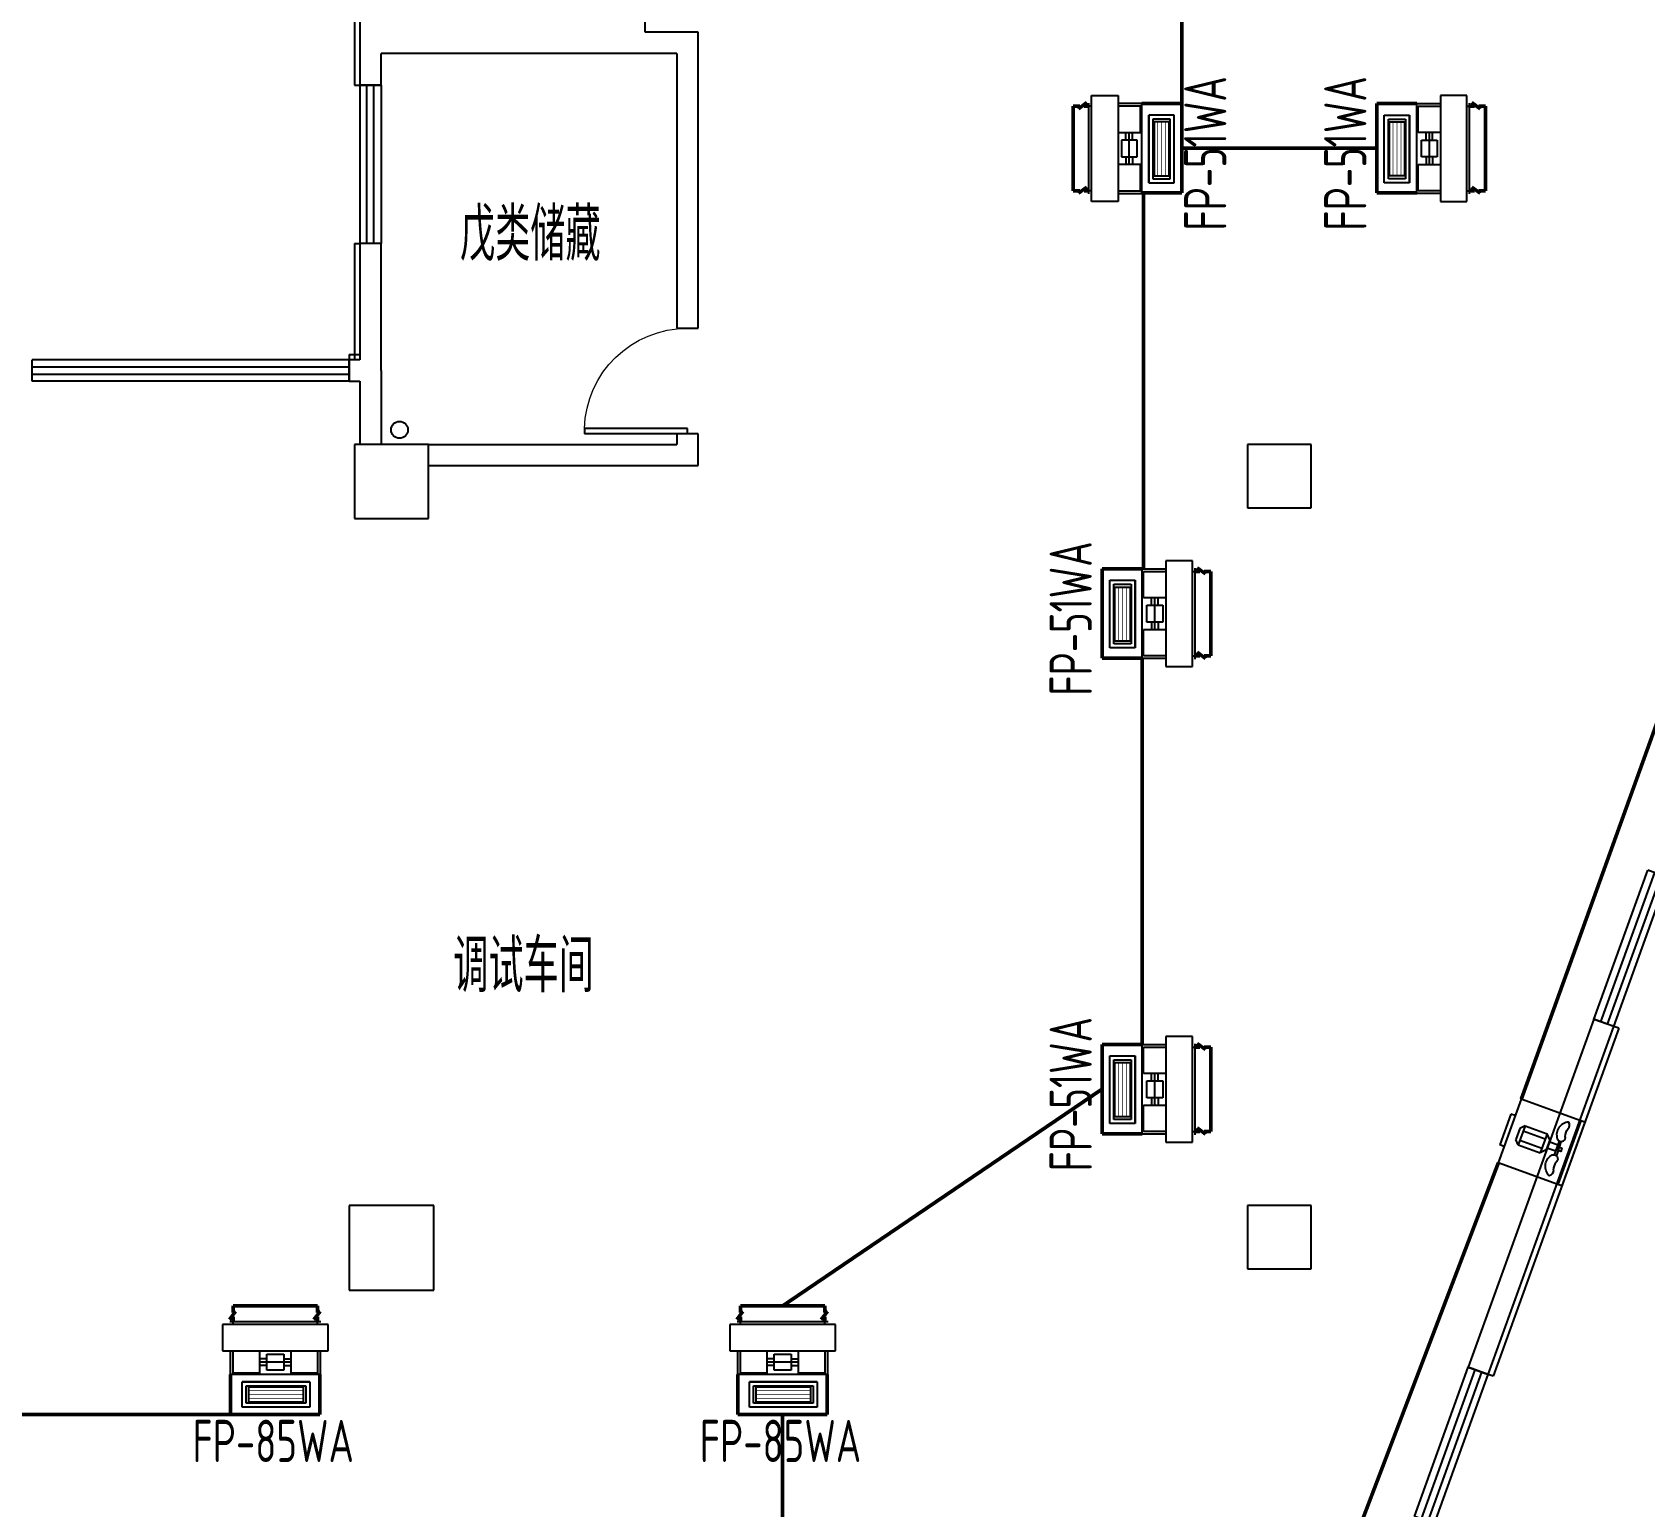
# Model space of a CAD drawing. Extents: x 2166032 to 5302137, y 581493 to 2416206.
# Drawn here: x 2384816 to 2400074, y 1179074 to 1193024 of the extents above; entities that cross this region are included whole.
import ezdxf

# ---------------------------------------------------------------- set-up
doc = ezdxf.new("R2010")
doc.units = 0
doc.header["$LTSCALE"] = 1000
doc.header["$MEASUREMENT"] = 0
for name, color, linetype in [('ACS_FFG_FK', 7, 'Continuous'), ('COLUMN', 2, 'Continuous'), ('PUB_TEXT', 7, 'Continuous'), ('SURFACE', 8, 'Continuous'), ('WALL', 8, 'Continuous'), ('WINDOW', 8, 'Continuous'), ('WIRE-照明', 1, 'Continuous'), ('屋面', 151, 'Continuous'), ('消防', 7, 'Continuous'), ('风机盘管', 7, 'Continuous')]:
    doc.layers.add(name, color=color, linetype=linetype)
doc.layers.add('ACS_KT_SB', color=130, linetype='Continuous', lineweight=13)
doc.layers.add('ACS_SFG_F2', color=6, linetype='Continuous', lineweight=50)
doc.styles.add('DIM_FONT', font='simplex_.ttf', dxfattribs={"width": 0.7})
doc.styles.add('HZ', font='！tssdeng.shx', dxfattribs={"bigfont": '！tssdchn.shx'})
doc.styles.add('TSSD_Dimension', font='Tssdeng.shx', dxfattribs={"width": 0.7, "bigfont": 'tssdchn.shx'})
doc.styles.add('TSSD_REIN', font='tssdeng.shx', dxfattribs={"width": 0.7, "bigfont": 'tssdchn.shx'})

# ---------------------------------------------------------------- blocks, each defined once
blk = doc.blocks.new('$SB61_1')
for p, q in [((-344, 91), (-380, 54)), ((-380, 54), (-380, -52)), ((-344, 91), (-134, 91)), ((-344, 91), (-344, -89)), ((-344, 43), (-134, 43)), ((-93, 50), (-134, 91)), ((-134, 91), (-134, -89)), ((-93, 50), (-93, -47)), ((-93, 32), (-10, 32)), ((-10, 66), (-10, -64)), ((-10, 66), (10, 66)), ((10, 16), (10, 66)), ((-344, -89), (-380, -52)), ((-344, -45), (-134, -45)), ((-344, -89), (-134, -89)), ((-93, -47), (-134, -89)), ((-93, -27), (-10, -27)), ((-10, -64), (10, -64)), ((10, -16), (10, -64))]:
    blk.add_line(p, q)
for points in [[(27, 198, 0.411372), (11, 254, 0.494273), (-35, 83, 0.741953), (33, 105, 0.098181), (27, 124, -0.171786), (27, 198)], [(31, -198, -0.313475), (12, -256, -0.472676), (-35, -80, -0.748081), (34, -102, -0.098181), (28, -121, 0.171786), (28, -196)]]:
    blk.add_lwpolyline(points, format="xyb")
blk.add_lwpolyline([(10, 16), (34, 16), (34, -16), (10, -16)], close=True)
for tag, p, height, style, width, flags in [('UNIT', (0, 0), 0.001, 'HZ', 0.7, 1), ('WHAT', (0, 0), 0.001, 'HZ', 0.7, 1), ('SPEC', (0, 0), 0.001, 'HZ', 0.7, 1), ('YSIZE', (34, -16), 0.15, 'DIM_FONT', 0.8, 9), ('XSIZE', (34, -16), 0.15, 'DIM_FONT', 0.8, 9)]:
    blk.add_attdef(tag, p, '', height=height, dxfattribs=dict(style=style, width=width, flags=flags))
blk = doc.blocks.new('A$C54D307B5')
at = {"layer": '消防'}
for p, q in [((165, 345), (475, 345)), ((165, 300), (165, 345)), ((475, 300), (475, 345)), ((0, -300), (0, 300)), ((0, 300), (640, 300)), ((640, -300), (640, 300)), ((0, -340), (0, -300)), ((0, -300), (640, -300)), ((640, -340), (640, -300)), ((0, -340), (640, -340))]:
    blk.add_line(p, q, dxfattribs=at)
at = {"layer": '风机盘管', "xscale": -1.057367996545509, "yscale": 1.057367996545509, "zscale": 1.0573679886336, "rotation": 90}
blk.add_blockref('$SB61_1', (321, -183), dxfattribs=at)
blk = doc.blocks.new('H-DTDFFS-20')
for p, q in [((-0.5, 0.5), (0.5, 0.5)), ((-0.5, -0.5), (-0.5, 0.5)), ((0.5, 0.5), (-0.5, 0.5)), ((0.5, 0.5), (0.5, -0.5)), ((-0.44, -0.34), (-0.44, 0.34)), ((-0.44, 0.34), (0.44, 0.34)), ((-0.4, 0.3), (0.4, 0.3)), ((-0.4, -0.3), (-0.4, 0.3)), ((0.4, 0.3), (0.4, -0.3)), ((0.44, 0.34), (0.44, -0.34)), ((0.44, -0.34), (-0.44, -0.34)), ((0.4, -0.3), (-0.4, -0.3)), ((0.5, -0.5), (-0.5, -0.5))]:
    blk.add_line(p, q)
at = {"const_width": 0.01}
for points in [[(-0.4, 0.162), (0.4, 0.162)], [(-0.4, 0), (0.4, 0)], [(-0.4, -0.162), (0.4, -0.162)]]:
    blk.add_lwpolyline(points, dxfattribs=at)
blk = doc.blocks.new('$TCHSYS$WIN2D')
for p, q in [((-0.5, 0.5), (0.5, 0.5)), ((-0.5, 0.5), (-0.5, -0.5)), ((0.5, 0.5), (0.5, -0.5)), ((0.5, 0.1667), (-0.5, 0.1667)), ((0.5, -0.1667), (-0.5, -0.1667)), ((-0.5, -0.5), (0.5, -0.5))]:
    blk.add_line(p, q)
blk = doc.blocks.new('$TCHSYS$DOOR2D')
for p, q in [((0.45, 0.975), (0.5, 0.975)), ((0.45, 0), (0.45, 0.975)), ((0.5, 0), (0.5, 0.975)), ((0.5, 0), (0.45, 0))]:
    blk.add_line(p, q)
at = {"lineweight": 13}
blk.add_arc((0.475, 0), 0.975, 91.4693, 180, dxfattribs=at)

msp = doc.modelspace()

# ---------------------------------------------------------------- linework, layer by layer
at = {"color": 0}
for p, q in [((2394840.4, 1191423.7), (2394840.4, 1192423.7)), ((2394840.4, 1192423.7), (2395090.4, 1192423.7)), ((2395090.4, 1192423.7), (2395090.4, 1191423.7)), ((2398142.2, 1192423.7), (2398142.2, 1191423.7)), ((2398392.2, 1192423.7), (2398142.2, 1192423.7)), ((2398392.2, 1191423.7), (2398392.2, 1192423.7)), ((2394815.4, 1191493.7), (2394815.4, 1192353.7)), ((2394840.4, 1192323.7), (2394815.4, 1192323.7)), ((2395315.4, 1192348.7), (2395090.4, 1192348.7)), ((2395302.9, 1192323.7), (2395090.4, 1192323.7)), ((2395302.9, 1192073.7), (2395302.9, 1192323.7)), ((2395315.4, 1191498.7), (2395315.4, 1192348.7)), ((2397917.2, 1191498.7), (2397917.2, 1192348.7)), ((2397917.2, 1192348.7), (2398142.2, 1192348.7)), ((2397929.7, 1192073.7), (2397929.7, 1192323.7)), ((2397929.7, 1192323.7), (2398142.2, 1192323.7)), ((2398392.2, 1192323.7), (2398417.2, 1192323.7)), ((2398417.2, 1191493.7), (2398417.2, 1192353.7)), ((2395090.4, 1192073.7), (2395302.9, 1192073.7)), ((2395271.7, 1192003.7), (2395121.7, 1192003.7)), ((2395121.7, 1192003.7), (2395121.7, 1191843.7)), ((2395165.4, 1192003.7), (2395165.4, 1192073.7)), ((2395196.7, 1191773.7), (2395196.7, 1192073.7)), ((2395227.9, 1192003.7), (2395227.9, 1192073.7)), ((2395271.7, 1191843.7), (2395271.7, 1192003.7)), ((2398142.2, 1192073.7), (2397929.7, 1192073.7)), ((2397961, 1192003.7), (2398111, 1192003.7)), ((2397961, 1191843.7), (2397961, 1192003.7)), ((2398004.7, 1192003.7), (2398004.7, 1192073.7)), ((2398036, 1191773.7), (2398036, 1192073.7)), ((2398067.2, 1192003.7), (2398067.2, 1192073.7)), ((2398111, 1192003.7), (2398111, 1191843.7)), ((2395121.7, 1191843.7), (2395271.7, 1191843.7)), ((2395165.4, 1191843.7), (2395165.4, 1191773.7)), ((2395227.9, 1191843.7), (2395227.9, 1191773.7)), ((2398111, 1191843.7), (2397961, 1191843.7)), ((2398004.7, 1191843.7), (2398004.7, 1191773.7)), ((2398067.2, 1191843.7), (2398067.2, 1191773.7)), ((2395302.9, 1191773.7), (2395090.4, 1191773.7)), ((2395302.9, 1191523.7), (2395302.9, 1191773.7)), ((2397929.7, 1191523.7), (2397929.7, 1191773.7)), ((2397929.7, 1191773.7), (2398142.2, 1191773.7)), ((2394840.4, 1191523.7), (2394815.4, 1191523.7)), ((2395090.4, 1191523.7), (2395302.9, 1191523.7)), ((2395090.4, 1191498.7), (2395315.4, 1191498.7)), ((2398142.2, 1191498.7), (2397917.2, 1191498.7)), ((2398142.2, 1191523.7), (2397929.7, 1191523.7)), ((2398392.2, 1191523.7), (2398417.2, 1191523.7)), ((2395090.4, 1191423.7), (2394840.4, 1191423.7)), ((2398142.2, 1191423.7), (2398392.2, 1191423.7)), ((2395544, 1188023.1), (2395544, 1187023.1)), ((2395794, 1188023.1), (2395544, 1188023.1)), ((2395794, 1187023.1), (2395794, 1188023.1)), ((2395319, 1187098.1), (2395319, 1187948.1)), ((2395319, 1187948.1), (2395544, 1187948.1)), ((2395331.5, 1187673.1), (2395331.5, 1187923.1)), ((2395331.5, 1187923.1), (2395544, 1187923.1)), ((2395794, 1187923.1), (2395819, 1187923.1)), ((2395819, 1187093.1), (2395819, 1187953.1)), ((2395544, 1187673.1), (2395331.5, 1187673.1)), ((2395406.5, 1187603.1), (2395406.5, 1187673.1)), ((2395437.8, 1187373.1), (2395437.8, 1187673.1)), ((2395469, 1187603.1), (2395469, 1187673.1)), ((2395362.8, 1187603.1), (2395512.8, 1187603.1)), ((2395362.8, 1187443.1), (2395362.8, 1187603.1)), ((2395512.8, 1187603.1), (2395512.8, 1187443.1)), ((2395331.5, 1187123.1), (2395331.5, 1187373.1)), ((2395331.5, 1187373.1), (2395544, 1187373.1)), ((2395512.8, 1187443.1), (2395362.8, 1187443.1)), ((2395406.5, 1187443.1), (2395406.5, 1187373.1)), ((2395469, 1187443.1), (2395469, 1187373.1)), ((2395544, 1187098.1), (2395319, 1187098.1)), ((2395544, 1187123.1), (2395331.5, 1187123.1)), ((2395794, 1187123.1), (2395819, 1187123.1)), ((2395544, 1187023.1), (2395794, 1187023.1)), ((2395319, 1182598.1), (2395319, 1183448.1)), ((2395319, 1183448.1), (2395544, 1183448.1)), ((2395331.5, 1183173.1), (2395331.5, 1183423.1)), ((2395331.5, 1183423.1), (2395544, 1183423.1)), ((2395544, 1183523.1), (2395544, 1182523.1)), ((2395794, 1183523.1), (2395544, 1183523.1)), ((2395794, 1182523.1), (2395794, 1183523.1)), ((2395794, 1183423.1), (2395819, 1183423.1)), ((2395819, 1182593.1), (2395819, 1183453.1)), ((2395544, 1183173.1), (2395331.5, 1183173.1)), ((2395362.8, 1183103.1), (2395512.8, 1183103.1)), ((2395362.8, 1182943.1), (2395362.8, 1183103.1)), ((2395406.5, 1183103.1), (2395406.5, 1183173.1)), ((2395437.8, 1182873.1), (2395437.8, 1183173.1)), ((2395469, 1183103.1), (2395469, 1183173.1)), ((2395512.8, 1183103.1), (2395512.8, 1182943.1)), ((2395512.8, 1182943.1), (2395362.8, 1182943.1)), ((2395406.5, 1182943.1), (2395406.5, 1182873.1)), ((2395469, 1182943.1), (2395469, 1182873.1)), ((2395331.5, 1182623.1), (2395331.5, 1182873.1)), ((2395331.5, 1182873.1), (2395544, 1182873.1)), ((2395544, 1182598.1), (2395319, 1182598.1)), ((2395544, 1182623.1), (2395331.5, 1182623.1)), ((2395544, 1182523.1), (2395794, 1182523.1)), ((2395794, 1182623.1), (2395819, 1182623.1)), ((2387616.5, 1180798.3), (2386616.5, 1180798.3)), ((2386616.5, 1180798.3), (2386616.5, 1180548.3)), ((2387546.5, 1180823.3), (2386686.5, 1180823.3)), ((2386716.5, 1180798.3), (2386716.5, 1180823.3)), ((2387516.5, 1180798.3), (2387516.5, 1180823.3)), ((2387616.5, 1180548.3), (2387616.5, 1180798.3)), ((2392416.5, 1180798.3), (2391416.5, 1180798.3)), ((2391416.5, 1180798.3), (2391416.5, 1180548.3)), ((2392346.5, 1180823.3), (2391486.5, 1180823.3)), ((2391516.5, 1180798.3), (2391516.5, 1180823.3)), ((2392316.5, 1180798.3), (2392316.5, 1180823.3)), ((2392416.5, 1180548.3), (2392416.5, 1180798.3)), ((2386616.5, 1180548.3), (2387616.5, 1180548.3)), ((2386691.5, 1180323.3), (2386691.5, 1180548.3)), ((2386716.5, 1180335.8), (2386716.5, 1180548.3)), ((2386966.5, 1180548.3), (2386966.5, 1180335.8)), ((2387036.5, 1180367.1), (2387036.5, 1180517.1)), ((2387036.5, 1180517.1), (2387196.5, 1180517.1)), ((2387196.5, 1180517.1), (2387196.5, 1180367.1)), ((2387266.5, 1180335.8), (2387266.5, 1180548.3)), ((2387516.5, 1180548.3), (2387516.5, 1180335.8)), ((2387541.5, 1180548.3), (2387541.5, 1180323.3)), ((2391416.5, 1180548.3), (2392416.5, 1180548.3)), ((2391491.5, 1180323.3), (2391491.5, 1180548.3)), ((2391516.5, 1180335.8), (2391516.5, 1180548.3)), ((2391766.5, 1180548.3), (2391766.5, 1180335.8)), ((2391836.5, 1180367.1), (2391836.5, 1180517.1)), ((2391836.5, 1180517.1), (2391996.5, 1180517.1)), ((2391996.5, 1180517.1), (2391996.5, 1180367.1)), ((2392066.5, 1180335.8), (2392066.5, 1180548.3)), ((2392316.5, 1180548.3), (2392316.5, 1180335.8)), ((2392341.5, 1180548.3), (2392341.5, 1180323.3)), ((2387036.5, 1180473.3), (2386966.5, 1180473.3)), ((2387266.5, 1180442.1), (2386966.5, 1180442.1)), ((2387036.5, 1180410.9), (2386966.5, 1180410.9)), ((2387196.5, 1180367.1), (2387036.5, 1180367.1)), ((2387196.5, 1180473.3), (2387266.5, 1180473.3)), ((2387196.5, 1180410.9), (2387266.5, 1180410.9)), ((2391836.5, 1180473.3), (2391766.5, 1180473.3)), ((2392066.5, 1180442.1), (2391766.5, 1180442.1)), ((2391836.5, 1180410.9), (2391766.5, 1180410.9)), ((2391996.5, 1180367.1), (2391836.5, 1180367.1)), ((2391996.5, 1180473.3), (2392066.5, 1180473.3)), ((2391996.5, 1180410.9), (2392066.5, 1180410.9)), ((2387541.5, 1180323.3), (2386691.5, 1180323.3)), ((2386966.5, 1180335.8), (2386716.5, 1180335.8)), ((2387516.5, 1180335.8), (2387266.5, 1180335.8)), ((2392341.5, 1180323.3), (2391491.5, 1180323.3)), ((2391766.5, 1180335.8), (2391516.5, 1180335.8)), ((2392316.5, 1180335.8), (2392066.5, 1180335.8))]:
    msp.add_line(p, q, dxfattribs=at)
msp.add_circle((2604640.5, 1020101.3), 438608.5)
at = {"layer": 'ACS_SFG_F2'}
for p, q in [((2394727.6, 1192323.1), (2394665.4, 1192323.7)), ((2394665.4, 1192323.7), (2394665.4, 1191523.7)), ((2394794.2, 1192358.2), (2394717.1, 1192300.3)), ((2394717.1, 1192300.3), (2394727.6, 1192323.1)), ((2394769.6, 1192323.7), (2394794.2, 1192358.2)), ((2394815.4, 1192323.7), (2394769.6, 1192323.7)), ((2395693.8, 1192348.7), (2395315.4, 1192348.7)), ((2395693.8, 1191503.5), (2395693.7, 1192348.7)), ((2397538.9, 1191503.5), (2397538.9, 1192348.7)), ((2397538.9, 1192348.7), (2397917.2, 1192348.7)), ((2398417.2, 1192323.7), (2398463.1, 1192323.7)), ((2398463.1, 1192323.7), (2398438.4, 1192358.2)), ((2398438.4, 1192358.2), (2398515.6, 1192300.3)), ((2398505, 1192323.1), (2398567.2, 1192323.7)), ((2398515.6, 1192300.3), (2398505, 1192323.1)), ((2398567.2, 1192323.7), (2398567.2, 1191523.7)), ((2394727.6, 1191523.1), (2394665.4, 1191523.7)), ((2394794.2, 1191558.2), (2394717.1, 1191500.3)), ((2394717.1, 1191500.3), (2394727.6, 1191523.1)), ((2394769.6, 1191523.7), (2394794.2, 1191558.2)), ((2394815.4, 1191523.7), (2394769.6, 1191523.7)), ((2395693.8, 1191503.5), (2395315.4, 1191503.5)), ((2397538.9, 1191503.5), (2397917.2, 1191503.5)), ((2398417.2, 1191523.7), (2398463.1, 1191523.7)), ((2398463.1, 1191523.7), (2398438.4, 1191558.2)), ((2398438.4, 1191558.2), (2398515.6, 1191500.3)), ((2398505, 1191523.1), (2398567.2, 1191523.7)), ((2398515.6, 1191500.3), (2398505, 1191523.1)), ((2394940.7, 1187103), (2394940.7, 1187948.1)), ((2394940.7, 1187948.1), (2395319, 1187948.1)), ((2395819, 1187923.1), (2395864.9, 1187923.1)), ((2395864.9, 1187923.1), (2395840.2, 1187957.6)), ((2395840.2, 1187957.6), (2395917.4, 1187899.7)), ((2395906.9, 1187922.5), (2395969, 1187923.1)), ((2395917.4, 1187899.7), (2395906.9, 1187922.5)), ((2395969, 1187923.1), (2395969, 1187123.1)), ((2394940.7, 1187103), (2395319, 1187103)), ((2395819, 1187123.1), (2395864.9, 1187123.1)), ((2395864.9, 1187123.1), (2395840.2, 1187157.6)), ((2395840.2, 1187157.6), (2395917.4, 1187099.7)), ((2395906.9, 1187122.5), (2395969, 1187123.1)), ((2395917.4, 1187099.7), (2395906.9, 1187122.5)), ((2394940.7, 1182603), (2394940.7, 1183448.1)), ((2394940.7, 1183448.1), (2395319, 1183448.1)), ((2395819, 1183423.1), (2395864.9, 1183423.1)), ((2395864.9, 1183423.1), (2395840.2, 1183457.6)), ((2395840.2, 1183457.6), (2395917.4, 1183399.7)), ((2395906.9, 1183422.6), (2395969, 1183423.1)), ((2395917.4, 1183399.7), (2395906.9, 1183422.6)), ((2395969, 1183423.1), (2395969, 1182623.1)), ((2395864.9, 1182623.1), (2395840.2, 1182657.6)), ((2395840.2, 1182657.6), (2395917.4, 1182599.7)), ((2394940.7, 1182603), (2395319, 1182603)), ((2395819, 1182623.1), (2395864.9, 1182623.1)), ((2395906.9, 1182622.6), (2395969, 1182623.1)), ((2395917.4, 1182599.7), (2395906.9, 1182622.6)), ((2387516.5, 1180973.3), (2386716.5, 1180973.3)), ((2386717.1, 1180911.2), (2386716.5, 1180973.3)), ((2387517.1, 1180911.2), (2387516.5, 1180973.3)), ((2392316.5, 1180973.3), (2391516.5, 1180973.3)), ((2391517.1, 1180911.2), (2391516.5, 1180973.3)), ((2392317.1, 1180911.2), (2392316.5, 1180973.3)), ((2386682, 1180844.5), (2386739.9, 1180921.7)), ((2386716.5, 1180869.2), (2386682, 1180844.5)), ((2386716.5, 1180823.3), (2386716.5, 1180869.2)), ((2386739.9, 1180921.7), (2386717.1, 1180911.2)), ((2387482, 1180844.5), (2387539.9, 1180921.7)), ((2387516.5, 1180869.2), (2387482, 1180844.5)), ((2387516.5, 1180823.3), (2387516.5, 1180869.2)), ((2387539.9, 1180921.7), (2387517.1, 1180911.2)), ((2391482, 1180844.5), (2391539.9, 1180921.7)), ((2391516.5, 1180869.2), (2391482, 1180844.5)), ((2391516.5, 1180823.3), (2391516.5, 1180869.2)), ((2391539.9, 1180921.7), (2391517.1, 1180911.2)), ((2392282, 1180844.5), (2392339.9, 1180921.7)), ((2392316.5, 1180869.2), (2392282, 1180844.5)), ((2392316.5, 1180823.3), (2392316.5, 1180869.2)), ((2392339.9, 1180921.7), (2392317.1, 1180911.2)), ((2386693.9, 1179945), (2386693.9, 1180323.3)), ((2387539, 1179945), (2387539, 1180323.3)), ((2391493.9, 1179945), (2391493.9, 1180323.3)), ((2392339, 1179945), (2392339, 1180323.3)), ((2387539, 1179945), (2386693.9, 1179945)), ((2392339, 1179945), (2391493.9, 1179945))]:
    msp.add_line(p, q, dxfattribs=at)
at = {"layer": 'COLUMN'}
for p, q in [((2388564.9, 1189123.5), (2387864.9, 1189123.5)), ((2387864.9, 1189123.5), (2387864.9, 1188423.5)), ((2388564.9, 1188423.5), (2388564.9, 1189123.5)), ((2396916.5, 1189123.5), (2396316.5, 1189123.5)), ((2396316.5, 1189123.5), (2396316.5, 1188523.5)), ((2396916.5, 1188523.5), (2396916.5, 1189123.5)), ((2396316.5, 1188523.5), (2396916.5, 1188523.5)), ((2387864.9, 1188423.5), (2388564.9, 1188423.5)), ((2388616.5, 1181923.5), (2387816.5, 1181923.5)), ((2387816.5, 1181923.5), (2387816.5, 1181123.5)), ((2388616.5, 1181123.5), (2388616.5, 1181923.5)), ((2396916.5, 1181923.5), (2396316.5, 1181923.5)), ((2396316.5, 1181923.5), (2396316.5, 1181323.5)), ((2396916.5, 1181323.5), (2396916.5, 1181923.5)), ((2396316.5, 1181323.5), (2396916.5, 1181323.5)), ((2387816.5, 1181123.5), (2388616.5, 1181123.5))]:
    msp.add_line(p, q, dxfattribs=at)
at = {"layer": 'SURFACE'}
for p, q in [((2387866.5, 1195025.4), (2387866.5, 1192923.5)), ((2387866.5, 1192923.5), (2387866.5, 1192873.5)), ((2387866.5, 1192923.5), (2387866.5, 1192523.5)), ((2387866.5, 1192873.5), (2387866.5, 1192873.5)), ((2387866.5, 1192523.5), (2387916.5, 1192523.5)), ((2387866.5, 1191023.5), (2387916.5, 1191023.5)), ((2387866.5, 1191023.5), (2387866.5, 1189973.5)), ((2387816.5, 1189973.5), (2387816.5, 1189923.5)), ((2387816.5, 1189973.5), (2387866.5, 1189973.5)), ((2387866.5, 1189973.5), (2387866.5, 1189923.5)), ((2387866.5, 1189973.5), (2387866.5, 1189923.5)), ((2387866.5, 1189973.5), (2387916.5, 1189973.5)), ((2399828.7, 1183600), (2398640.1, 1180308)), ((2399828.7, 1183600), (2399781.6, 1183617)), ((2398640.1, 1180308), (2398593, 1180325))]:
    msp.add_line(p, q, dxfattribs=at)
at = {"layer": 'WALL'}
for p, q in [((2387916.5, 1195025.4), (2387916.5, 1192923.5)), ((2390616.5, 1193023.5), (2390616.5, 1193623.5)), ((2391116.5, 1193023.5), (2390616.5, 1193023.5)), ((2391116.5, 1190223.5), (2391116.5, 1193023.5)), ((2387916.5, 1192923.5), (2387916.5, 1192523.5)), ((2390516.5, 1192823.5), (2388116.5, 1192823.5)), ((2388116.5, 1192523.5), (2388116.5, 1192823.5)), ((2390916.5, 1192823.5), (2390516.5, 1192823.5)), ((2390916.5, 1192823.5), (2390916.5, 1190223.5)), ((2387916.5, 1192523.5), (2388116.5, 1192523.5)), ((2388116.5, 1191023.5), (2387916.5, 1191023.5)), ((2387916.5, 1191023.5), (2387916.5, 1189923.5)), ((2388116.5, 1189823.5), (2388116.5, 1191023.5)), ((2390916.5, 1190223.5), (2391116.5, 1190223.5)), ((2387916.5, 1189923.5), (2387816.5, 1189923.5)), ((2387816.5, 1189923.5), (2387816.5, 1189723.5)), ((2388116.5, 1189823.5), (2388116.5, 1189123.5)), ((2387816.5, 1189723.5), (2387916.5, 1189723.5)), ((2387916.5, 1189723.5), (2387916.5, 1189123.5)), ((2391116.5, 1189223.5), (2390916.5, 1189223.5)), ((2390916.5, 1189223.5), (2390916.5, 1189123.5)), ((2391116.5, 1188923.5), (2391116.5, 1189223.5)), ((2388564.9, 1189123.5), (2390916.5, 1189123.5)), ((2388564.9, 1188923.5), (2391116.5, 1188923.5)), ((2399593.5, 1183684.9), (2398404.9, 1180392.9)), ((2398593, 1180325), (2399781.6, 1183617)), ((2399781.6, 1183617), (2399593.5, 1183684.9)), ((2398404.9, 1180392.9), (2398593, 1180325))]:
    msp.add_line(p, q, dxfattribs=at)
at = {"layer": 'WIRE-照明', "linetype": 'Continuous', "const_width": 35}
for points in [[(2395693.8, 1195903.5), (2395693.8, 1192348.7)], [(2398905.8, 1182928.9), (2403616.7, 1196000)], [(2395693.8, 1191926.1), (2397538.9, 1191926.1)], [(2395331.5, 1187948.1), (2395331.5, 1191498.7)], [(2395319, 1187098.1), (2395319, 1183448.1)], [(2391916.5, 1180973.3), (2394940.7, 1183025.6)], [(2382739, 1179945), (2386693.9, 1179945)], [(2391916.5, 1179945), (2391916.5, 1177960.5)]]:
    msp.add_lwpolyline(points, dxfattribs=at)
msp.add_lwpolyline([(2391168.5, 1167213.3), (2392761.2, 1167213.3, 0.3112408), (2392994.9, 1167374.3), (2398688.8, 1182326.8)], format="xyb", dxfattribs=at)
at = {"layer": '屋面', "color": 6}
msp.add_circle((2388291.9, 1189261.8), 80, dxfattribs=at)

# ---------------------------------------------------------------- block references
at = {"xscale": -1, "rotation": 70.18056866755917}
msp.add_blockref('A$C54D307B5', (2399187.8, 1182827.3), dxfattribs=at)
at = {"layer": 'ACS_FFG_FK', "yscale": 240, "zscale": 0.7999999999999972}
for p, xscale, rotation in [((2395502.8, 1191919.6, -52), -640, 90), ((2397729.8, 1191919.6, -52), 640, 270), ((2395131.7, 1187519, -52), 640, 270), ((2395131.7, 1183019.1, -52), 640, 270)]:
    msp.add_blockref('H-DTDFFS-20', p, dxfattribs=dict(at, xscale=xscale, rotation=rotation))
at = {"layer": 'ACS_FFG_FK', "xscale": 640, "yscale": 240, "zscale": 0.7999999999999972}
for p in [(2387123, 1180136, -52), (2391923, 1180136, -52)]:
    msp.add_blockref('H-DTDFFS-20', p, dxfattribs=at)
at = {"layer": 'WINDOW'}
for name, p, xscale, yscale, zscale, rotation in [('$TCHSYS$WIN2D', (2388016.5, 1191773.5), 1500, 200, 1500, 269.9999999997934), ('$TCHSYS$DOOR2D', (2391016.5, 1189723.5), 1000, -1000, 1000, 269.9999999999453), ('$TCHSYS$WIN2D', (2386316.5, 1189823.5), -3000, -200, -3000, 1.590799200013989e-12), ('$TCHSYS$WIN2D', (2399942.3, 1184356.3), -1500, 200, -1500, 250.1479040148658), ('$TCHSYS$WIN2D', (2398244.3, 1179653.5), -1500, 200, -1500, 250.1479040148658)]:
    msp.add_blockref(name, p, dxfattribs=dict(at, xscale=xscale, yscale=yscale, zscale=zscale, rotation=rotation))

# ---------------------------------------------------------------- texts
at = {"layer": 'ACS_KT_SB', "color": 0, "style": 'TSSD_Dimension', "width": 0.7}
for p in [(2396115.4, 1191147.6, -125), (2397440.4, 1191147.6, -125), (2394842.2, 1186747, -125), (2394842.2, 1182247.1, -125)]:
    msp.add_text('FP-51WA', height=400, rotation=90, dxfattribs=at).set_placement(p)
for p in [(2386332.6, 1179496.1, -125), (2391132.6, 1179496.1, -125)]:
    msp.add_text('FP-85WA', height=400, dxfattribs=at).set_placement(p)
at = {"layer": 'PUB_TEXT', "style": 'TSSD_REIN', "width": 0.7}
for s, p in [('戊类储藏', (2388864.1, 1190862)), ('调试车间', (2388800.7, 1183941.1))]:
    msp.add_text(s, height=500, dxfattribs=at).set_placement(p)

doc.saveas('drawing.dxf')
